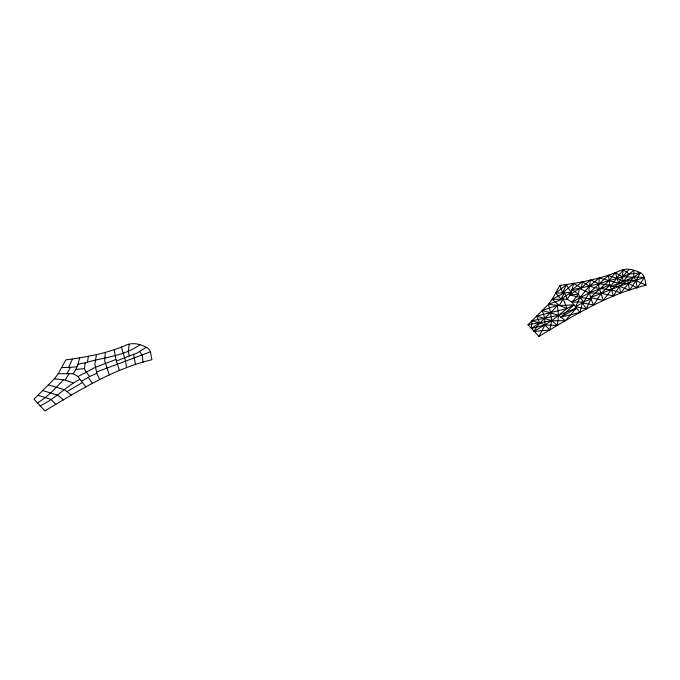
<?xml version="1.0" encoding="UTF-8"?>
<svg xmlns="http://www.w3.org/2000/svg" width="680" height="680" viewBox="0 0 680 680"><rect width="100%" height="100%" fill="white"/><g stroke="black" fill="none" stroke-linecap="round" stroke-linejoin="round"><path stroke-width="1.02" d="M637.109 287.971L644.41 277.38L619.514 286.322L610.394 286.603L609.935 285.014L598.74 283.781L590.52 279.863L588.888 289.57L590.843 298.894L586.389 308.822L575.543 306.723L580.04 297.44L589.441 285.982L599.327 277.95L618.596 283.288L628.439 283.297L637.109 287.971L636.089 280.67L633.743 277.125L633.913 270.257L629.246 274.023L623.245 281.512L610.394 286.603L613.453 295.936L601.273 293.344L589.262 292.901L579.258 288.354L572.042 289.714L569.908 294.975L567.248 299.243L552.219 299.268L548.454 304.325L528.029 324.708L538.951 336.421C572.9 316.089 607.044 294.559 646 285.251C645.039 280.126 644.75 273.743 638.63 271.94C633.182 269.518 627.062 268.107 621.256 270.215C601.928 278.766 580.796 282.65 559.92 285.387L552.219 299.268L559.325 305.567L567.103 308.499L573.827 304.835L579.963 312.435L560.991 317.195L558.56 315.282L542.325 310.428L544.74 318.274L544.977 324.955L538.951 336.421M542.325 310.428L557.404 305.346L558.56 315.282L557.438 325.44L544.977 324.955L531.377 328.482L531.93 320.807L558.56 315.282L576.538 308.006L565.275 320.722L551.718 320.679L528.029 324.708M105.306 352.41L104.695 361.029L109.302 374.884M599.327 277.95L598.715 286.569L603.33 300.424L611.388 289.595L618.596 283.288L622.361 276.811L629.17 269.288M96.492 354.322L94.868 364.029L96.815 373.354L89.683 376.507L86.02 371.9L84.439 368.611L85.229 362.814C103.377 357.272 124.346 356.26 139.885 344.717M565.275 320.722L560.991 317.195L573.827 304.835L572.024 302.107L578.459 294.142L579.258 288.354L598.74 283.781L622.361 276.811L629.246 274.023L640.212 272.833L636.089 280.67L629.519 290.19L619.514 286.322L590.435 297.594L603.33 300.424M87.38 362.355L88.459 356.074M555.662 293.097L566.457 284.707L570.979 292.341L561.025 299.098L555.662 293.097L562.556 292.961L573.606 283.483L581.4 287.895L582.488 281.613C593.198 291.448 608.566 286.697 620.551 293.156L633.743 277.125L640.212 272.833M129.166 344.267L128.333 351.271L129.217 355.971L116.365 361.072L119.433 370.396M629.246 274.023L623.194 269.807L622.361 276.811L623.245 281.512L633.743 277.125L644.41 277.38M534.055 331.381L549.873 329.995L551.718 320.679L550.621 312.698L548.454 304.325L563.134 298.962L567.103 308.499L551.718 320.679L534.055 331.381C539.504 320.731 550.163 314.594 557.404 305.346M579.963 312.435L582.292 302.863L593.606 305.039L601.273 293.344L609.935 285.014L608.328 275.527L617.142 278.392L623.245 281.512M58.2 373.728L65.892 359.848C86.768 357.111 107.907 353.234 127.228 344.675C134.198 342.219 141.686 344.522 147.756 348.177C151.657 350.923 150.629 355.793 151.971 359.712C113.007 369.01 78.888 390.558 44.922 410.881L34 399.168L54.434 378.786L58.2 373.728L73.228 373.711L75.888 369.435L78.022 364.174L79.577 357.944M593.606 305.039L590.843 298.894L583.712 302.048L580.04 297.44L578.459 294.142L572.042 289.714L573.606 283.483M61.642 367.557L68.527 367.421L72.437 359.168M570.979 292.341L562.556 292.961L566.457 284.707M67.005 373.558L70.465 367.353L76.951 366.809M561.025 299.098L564.485 292.893L567.248 299.243L572.024 302.107L583.712 302.048L589.262 292.901L608.328 275.527M54.434 378.786L65.297 380.026L69.105 373.43M548.454 304.325L559.325 305.567L563.134 298.962M613.453 295.936L619.514 286.322L627.7 280.015L636.089 280.67L646 285.251M623.194 269.807L610.394 286.603M633.743 277.125L622.361 276.811L615.391 272.527L608.965 280.712L590.435 297.594M63.384 379.805C55.539 388.382 47.447 397.001 37.349 402.942M581.4 287.895L590.52 279.863M572.042 289.714L582.488 281.613M85.944 386.894L79.806 379.296C65.586 386.682 54.867 399.271 40.026 405.841M590.843 298.894L580.04 297.44L569.908 294.975L579.258 288.354M531.377 328.482L539.682 322.915L544.977 324.955L549.873 329.995M129.217 355.971L136.799 353.192L146.183 347.293M48.305 384.897L64.541 389.742L66.963 391.654L82.509 382.466M560.991 317.195L576.538 308.006M73.228 373.711L77.996 376.567L95.234 367.361L115.906 359.474L114.299 349.988M572.024 302.107L589.262 292.901L609.935 285.014M81.523 381.183L89.683 376.507M575.543 306.723L583.712 302.048M552.219 299.268L564.485 292.893M150.382 351.841L96.407 372.062M567.103 308.499L536.682 316.072L539.682 322.915L531.93 320.807M78.022 364.174L85.229 362.814M84.439 368.611L75.888 369.435M578.459 294.142L569.908 294.975M559.325 305.567L573.827 304.835M68.527 367.421L70.465 367.353M37.91 395.267L50.958 399.415L55.853 404.455M536.682 316.072L551.718 320.679L557.438 325.44M42.653 390.532L57.69 395.139L63.41 399.908M65.297 380.026L73.075 382.959M66.963 391.654L71.255 395.182M582.292 302.863L586.389 308.822M88.264 377.324L92.37 383.282M139.714 351.585L142.069 355.13L143.081 362.431M77.996 376.567L79.806 379.296M96.815 373.354L99.578 379.5M559.92 285.387L562.556 292.961M615.391 272.527L619.514 286.322L620.551 293.156M121.363 346.987L125.494 360.791L126.531 367.616M115.906 359.474L116.365 361.072M627.7 280.015L629.519 290.19M133.671 354.475L135.499 364.65"/></g></svg>
